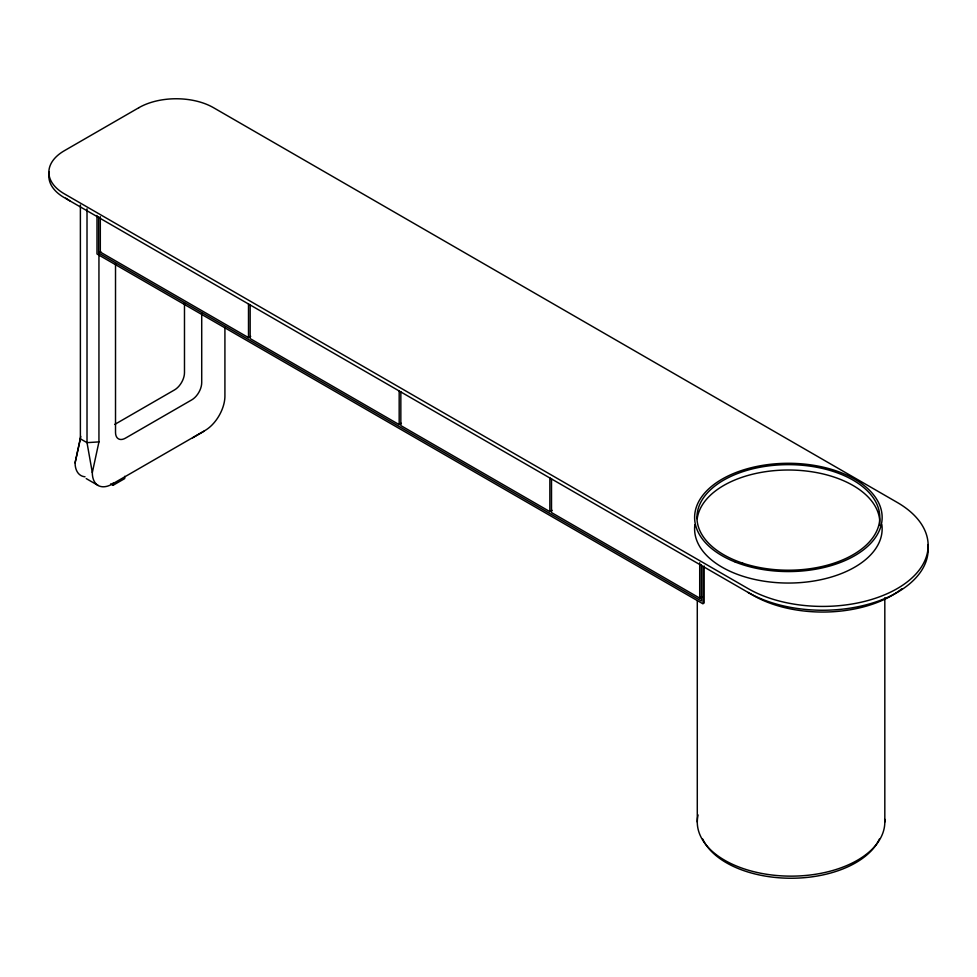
<?xml version="1.0" encoding="UTF-8"?>
<svg xmlns="http://www.w3.org/2000/svg" width="977" height="977" viewBox="0 0 977 977"><rect width="100%" height="100%" fill="white"/><g stroke="black" fill="none" stroke-linecap="round" stroke-linejoin="round"><path stroke-width="1.47" d="M85.023 476.788A28.125 16.243 -60 0 1 75.241 465.54L75.082 462.89L80.761 436.365M224.918 327.429L224.918 396.039A28.125 16.243 -60 0 1 205.036 430.491L112.208 484.079A28.125 16.243 -60 0 1 92.314 472.599L98.946 441.897L98.946 255.131M75.082 462.89L80.383 438.832L80.383 204.999M98.653 216.943L98.653 253.031L100.863 251.761M100.313 216.735L100.313 252.078L248.5 337.627L250.71 336.357M114.724 424.433L174.529 389.908A14.069 8.121 -60 0 0 184.482 372.689L184.482 302.858M192.64 437.83L204.242 431.126M110.694 483.884L113.112 485.276L124.714 478.583L124.714 476.287M250.161 304.726L250.161 338.592L399.178 424.629L401.388 423.346M400.839 391.716L400.839 425.581L549.856 511.618L552.066 510.336M551.516 478.706L551.516 512.571L699.703 598.132L701.913 596.862M98.946 441.897L87.014 442.654L80.383 438.832M98.653 253.031L701.364 601.002L701.364 564.914M86.208 478.583L98.14 485.471M65.715 198.136L69.782 200.81M92.314 472.599L87.014 442.654L87.014 208.822M884.82 597.814L884.82 822.011M704.161 566.013L704.161 603.053M703.025 566.831L703.025 603.871L96.992 253.983L96.992 215.465M699.703 562.801L699.703 598.132M697.285 601.038L697.285 822.011M549.856 477.753L549.856 511.618M399.178 390.763L399.178 424.629M248.5 303.762L248.5 337.627M201.714 312.811L201.714 382.642A14.069 8.121 -60 0 1 191.773 399.862L125.459 438.148A14.069 8.121 -60 0 1 115.518 432.408L115.518 263.9M113.112 482.98L113.112 485.276M49.302 172.135A52.746 30.458 0 0 0 64.299 197.647L753.316 595.445A98.005 56.581 0 0 0 901.954 588.728M927.82 544.568A105.492 60.904 0 0 1 866.819 604.653A105.492 60.904 0 0 1 748.064 592.416M881.852 524.673A93.768 54.138 0 0 1 788.378 583.049A93.768 54.138 0 0 1 694.891 524.673M697.224 518.653A91.423 52.782 0 0 1 794.35 470.12A91.423 52.782 0 0 1 879.666 525.553M879.361 839.109A91.423 52.782 0 0 1 791.052 878.238A91.423 52.782 0 0 1 702.744 839.109M884.686 819.178A93.768 54.138 0 0 1 787.364 876.1A93.768 54.138 0 0 1 698.079 814.94M138.893 107.678L64.299 150.751A52.746 30.458 0 0 0 64.299 193.812L748.064 588.581A105.492 60.904 0 0 0 897.252 588.581A105.492 60.904 0 0 0 897.252 502.447L213.487 107.678A52.746 30.458 0 0 0 138.893 107.678M735.266 562.044A93.768 54.138 0 0 0 881.852 521.681A93.768 54.138 0 0 0 748.003 468.569A93.768 54.138 0 0 0 735.266 562.044M742.654 563.143A91.423 52.782 0 0 0 879.801 517.431A91.423 52.782 0 0 0 742.654 471.72A91.423 52.782 0 0 0 742.654 563.143"/></g></svg>
